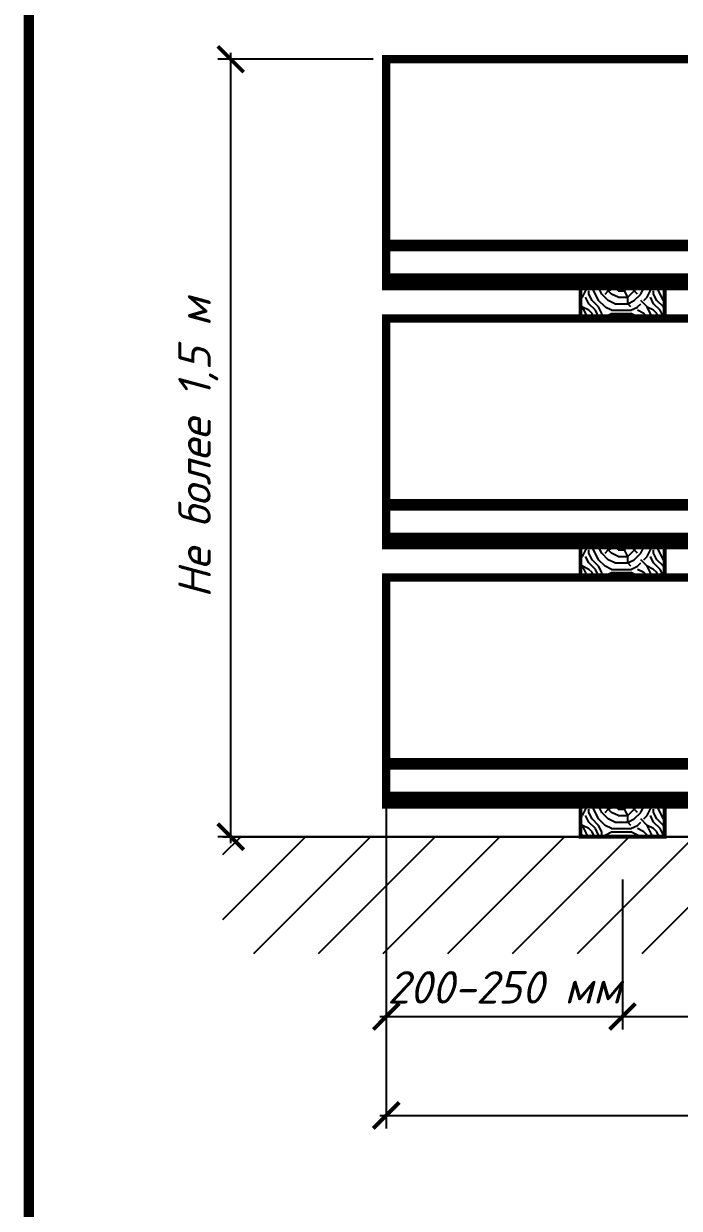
# Model space of a CAD drawing. Header units: millimetres. Extents: x -300689 to 10556, y -104928 to 107291.
# Drawn here: x -20459 to -20408.3, y 28096.1 to 28187.5 of the extents above; entities that cross this region are included whole.
import ezdxf

# ---------------------------------------------------------------- set-up
doc = ezdxf.new("R2010")
doc.units = ezdxf.units.MM
doc.layers.add('линии', color=7, linetype='Continuous')
doc.layers.add('Основная', color=7, linetype='Continuous', lineweight=30)
doc.styles.add('Ариал узк.', font='arial.ttf', dxfattribs={"width": 0.75, "height": 5})
doc.styles.add('стиль2', font='isocpeur.ttf', dxfattribs={"oblique": 15, "height": 2.5})
doc.dimstyles.new('1-1', dxfattribs={"dimscale": 0, "dimtxt": 2.7, "dimasz": 2, "dimexe": 1, "dimexo": 1, "dimgap": 1, "dimtad": 1, "dimdec": 0, "dimzin": 0, "dimdsep": 46, "dimtxsty": 'Ариал узк.', "dimblk1": 'ARCHTICK', "dimblk2": 'ARCHTICK', "dimsah": 1, "dimcen": 3, "dimdle": 0.5, "dimclrd": 256, "dimclre": 256, "dimclrt": 256, "dimadec": 0, "dimazin": 0, "dimtfac": 1, "dimtdec": 0, "dimtofl": 0, "dimtmove": 1, "dimatfit": 3, "dimldrblk": 'DOTSMALL', "dimfxl": 0, "dimtolj": 1, "dimtzin": 0, "dimarcsym": 0})

# ---------------------------------------------------------------- blocks, each defined once
blk = doc.blocks.new('_ARCHTICK')
at = {"color": 0, "linetype": 'ByBlock', "ltscale": 10, "const_width": 0.15}
blk.add_lwpolyline([(-0.5, -0.5), (0.5, 0.5)], dxfattribs=at)
blk = doc.blocks.new('*D101')
at = {"layer": 'Defpoints', "color": 0, "linetype": 'ByBlock', "ltscale": 0.25}
for p in [(-20430.955, 28110.937), (-20301.455, 28110.937), (-20301.455, 28103.305)]:
    blk.add_point(p, dxfattribs=at)
at = {"layer": 'линии', "linetype": 'ByBlock', "lineweight": -2, "ltscale": 0.25}
for p, q in [((-20430.955, 28109.937), (-20430.955, 28102.305)), ((-20301.455, 28109.937), (-20301.455, 28102.305)), ((-20431.455, 28103.305), (-20300.955, 28103.305))]:
    blk.add_line(p, q, dxfattribs=at)
at = {"layer": 'линии', "linetype": 'ByBlock', "lineweight": -2, "ltscale": 0.25, "xscale": 2, "yscale": 2, "zscale": 2, "rotation": 180}
blk.add_blockref('_ARCHTICK', (-20430.955, 28103.305), dxfattribs=at)
at = {"layer": 'линии', "linetype": 'ByBlock', "lineweight": -2, "ltscale": 0.25, "xscale": 2, "yscale": 2, "zscale": 2}
blk.add_blockref('_ARCHTICK', (-20301.455, 28103.305), dxfattribs=at)
at = {"layer": 'линии', "linetype": 'ByBlock', "ltscale": 0.25, "insert": (-20366.205, 28105.555), "char_height": 2.5, "attachment_point": 5, "style": 'стиль2'}
blk.add_mtext('\\A1;L', dxfattribs=at)
blk = doc.blocks.new('_DotSmall')
at = {"color": 0, "linetype": 'ByBlock', "const_width": 0.5}
blk.add_lwpolyline([(-0.0625, 0, 1), (0.0625, 0, 1)], format="xyb", close=True, dxfattribs=at)
blk = doc.blocks.new('*D104')
at = {"layer": 'Defpoints', "color": 0, "linetype": 'ByBlock', "ltscale": 0.25}
for p in [(-20442.967, 28184.809), (-20430.955, 28184.809), (-20441.462, 28124.809)]:
    blk.add_point(p, dxfattribs=at)
at = {"layer": 'линии', "linetype": 'ByBlock', "lineweight": -2, "ltscale": 0.25}
for p, q in [((-20442.967, 28124.309), (-20442.967, 28185.309)), ((-20431.955, 28184.809), (-20443.967, 28184.809)), ((-20442.462, 28124.809), (-20443.967, 28124.809))]:
    blk.add_line(p, q, dxfattribs=at)
at = {"layer": 'линии', "linetype": 'ByBlock', "lineweight": -2, "ltscale": 0.25, "xscale": 2, "yscale": 2, "zscale": 2}
for p, rotation in [((-20442.967, 28184.809), 90), ((-20442.967, 28124.809), 270)]:
    blk.add_blockref('_ARCHTICK', p, dxfattribs=dict(at, rotation=rotation))
at = {"layer": 'линии', "linetype": 'ByBlock', "ltscale": 0.25, "insert": (-20445.467, 28154.809), "char_height": 2.5, "attachment_point": 5, "rotation": 90, "style": 'стиль2'}
blk.add_mtext('\\A1;Не более 1,5 м', dxfattribs=at)
blk = doc.blocks.new('*D103')
at = {"layer": 'Defpoints', "color": 0, "linetype": 'ByBlock', "ltscale": 0.25}
for p in [(-20430.955, 28129.809), (-20412.705, 28122.509), (-20412.705, 28110.937)]:
    blk.add_point(p, dxfattribs=at)
at = {"layer": 'линии', "linetype": 'ByBlock', "lineweight": -2, "ltscale": 0.25}
for p, q in [((-20430.955, 28128.809), (-20430.955, 28109.937)), ((-20412.705, 28121.509), (-20412.705, 28109.937)), ((-20431.455, 28110.937), (-20412.205, 28110.937))]:
    blk.add_line(p, q, dxfattribs=at)
at = {"layer": 'линии', "linetype": 'ByBlock', "lineweight": -2, "ltscale": 0.25, "xscale": 2, "yscale": 2, "zscale": 2, "rotation": 180}
blk.add_blockref('_ARCHTICK', (-20430.955, 28110.937), dxfattribs=at)
at = {"layer": 'линии', "linetype": 'ByBlock', "lineweight": -2, "ltscale": 0.25, "xscale": 2, "yscale": 2, "zscale": 2}
blk.add_blockref('_ARCHTICK', (-20412.705, 28110.937), dxfattribs=at)
at = {"layer": 'линии', "linetype": 'ByBlock', "ltscale": 0.25, "insert": (-20421.83, 28113.187), "char_height": 2.5, "attachment_point": 5, "style": 'стиль2'}
blk.add_mtext('\\A1;200-250 мм', dxfattribs=at)
blk = doc.blocks.new('лист')
at = {"const_width": 0.8}
blk.add_lwpolyline([(20, 292), (20, 5)], dxfattribs=at)

msp = doc.modelspace()

# ---------------------------------------------------------------- hatches: boundary and pattern name
at = {"layer": 'линии', "linetype": 'ByBlock', "ltscale": 0.25}
h = msp.add_hatch(dxfattribs=at)
h.set_pattern_fill('TRONCO', color=256, scale=5, style=0, pattern_type=2)
h.set_pattern_definition([(0, (-208.559, 455.1837), (5, 5), [1.5, -3.5]), (0, (-208.559, 455.4337), (5, 5), [1.5, -3.5]), (0, (-208.309, 455.9337), (5, 5), [1, -4]), (0, (-208.059, 456.4337), (5, 5), [0.75, -4.25]), (0, (-208.059, 456.9337), (5, 5), [0.5, -4.5]), (0, (-209.309, 457.4337), (5, 5), [0.25, -1.25, 0.25, -3.25]), (0, (-208.559, 457.6837), (5, 5), [0.25, -2, 0.75, -2]), (0, (-207.559, 457.9337), (5, 5), [0.25, -0.25, 0.25, -4.25]), (0, (-207.809, 458.1837), (5, 5), [0.25, -4.75]), (0, (-208.059, 458.6837), (5, 5), [0.75, -4.25]), (0, (-208.059, 459.1837), (5, 5), [1, -4]), (0, (-208.309, 459.6837), (5, 5), [1.25, -1.5, 0.25, -2]), (90, (-210.309, 456.6837), (-5, 5), [0.25, -0.5, 1.25, -3]), (90, (-210.059, 457.1837), (-5, 5), [0.25, -0.25, 0.75, -3.75]), (90, (-209.809, 459.1837), (-5, 5), [0.5, -4.5]), (90, (-209.559, 457.1837), (-5, 5), [1, -1.5, 0.25, -2.25]), (90, (-209.309, 459.9337), (-5, 5), [0.25, -4.75]), (90, (-209.059, 457.4337), (-5, 5), [0.75, -4.25]), (90, (-208.559, 457.6837), (-5, 5), [0.5, -4.5]), (90, (-208.059, 457.6837), (-5, 5), [0.25, -0.75, 0.75, -3.25]), (90, (-207.809, 457.9337), (-5, 5), [0.25, -4.75]), (90, (-207.559, 456.9337), (-5, 5), [0.7, -4.3]), (90, (-207.309, 455.9337), (-5, 5), [0.5, -4.5]), (90, (-206.809, 457.9337), (-5, 5), [0.25, -4.75]), (90, (-206.309, 457.6837), (-5, 5), [0.75, -4.25]), (90, (-205.809, 457.6837), (-5, 5), [0.75, -4.25]), (45, (-206.5592, 455.6837), (6e-16, 5), [0.35355, -0.35355, 0.35355, -6.0104178]), (45, (-207.5592, 456.9337), (6e-16, 5), [0.7071, -6.3639678]), (45, (-209.5592, 459.4337), (6e-16, 5), [0.7071, -6.3639678]), (45, (-208.5592, 458.1837), (6e-16, 5), [0.7071, -6.3639678]), (45, (-208.3092, 457.1837), (6e-16, 5), [0.7071, -6.3639678]), (45, (-206.8092, 456.1837), (6e-16, 5), [0.7071, -6.3639678]), (45, (-207.3092, 456.4337), (6e-16, 5), [1.06066, -6.0104078]), (45, (-208.8092, 458.6837), (6e-16, 5), [0.35355, -6.7175178]), (45, (-209.0592, 459.1837), (6e-16, 5), [0.35355, -6.7175178]), (45, (-207.0592, 459.1837), (6e-16, 5), [0.35355, -6.7175178]), (45, (-209.0592, 456.6837), (6e-16, 5), [0.35355, -6.7175178]), (45, (-206.3092, 458.4337), (6e-16, 5), [0.35355, -6.7175178]), (45, (-208.0592, 457.9337), (6e-16, 5), [0.35355, -6.7175178]), (45, (-207.5592, 458.4337), (6e-16, 5), [0.35355, -6.7175178]), (135, (-207.8092, 457.4337), (-5, 6e-16), [0.35355, -0.35355, 1.06066, -5.3033078]), (135, (-207.0592, 457.4337), (-5, 6e-16), [0.35355, -6.7175178]), (135, (-207.0592, 455.6837), (-5, 6e-16), [0.35355, -6.7175178]), (135, (-208.0592, 456.9337), (-5, 6e-16), [0.35355, -6.7175178]), (135, (-207.3092, 457.9337), (-5, 6e-16), [0.35355, -6.7175178]), (135, (-208.5592, 456.6837), (-5, 6e-16), [0.35355, -6.7175178]), (135, (-206.5592, 456.6837), (-5, 6e-16), [0.35355, -6.7175178]), (135, (-210.0592, 455.1837), (-5, 6e-16), [0.35355, -6.7175178]), (135, (-209.8092, 455.4337), (-5, 6e-16), [0.7071, -6.3639678]), (135, (-209.5592, 455.6837), (-5, 6e-16), [0.7071, -6.3639678]), (135, (-209.0592, 455.6837), (-5, 6e-16), [0.7071, -6.3639678]), (135, (-208.8092, 456.1837), (-5, 6e-16), [0.7071, -6.3639678]), (135, (-206.8092, 458.1837), (-5, 6e-16), [0.7071, -6.3639678]), (135, (-205.8092, 455.6837), (-5, 6e-16), [0.7071, -6.3639678]), (135, (-205.5592, 459.6837), (-5, 6e-16), [0.7071, -6.3639678]), (135, (-205.5592, 459.1837), (-5, 6e-16), [0.7071, -6.3639678]), (135, (-206.0592, 458.9337), (-5, 6e-16), [0.7071, -6.3639678]), (135, (-209.5592, 458.9337), (-5, 6e-16), [1.06066, -6.0104078]), (135, (-206.3092, 458.4337), (-5, 6e-16), [1.06066, -6.0104078]), (26.565051, (-209.0592, 459.9337), (5, 2e-09), [0.559, -10.6213399]), (26.565051, (-209.0592, 457.4337), (5, 2e-09), [0.559, -10.6213399]), (26.565051, (-208.5592, 458.9337), (5, 2e-09), [0.559, -10.6213399]), (26.565051, (-207.0592, 455.4337), (5, 2e-09), [0.559, -10.6213399]), (26.565051, (-207.3092, 455.9337), (5, 2e-09), [0.559, -10.6213399]), (26.565051, (-208.8092, 456.9337), (5, 2e-09), [0.559, -10.6213399]), (26.565051, (-208.8092, 459.4337), (5, 2e-09), [0.559, -10.6213399]), (26.565051, (-207.3092, 457.9337), (5, 2e-09), [1.118, -10.0623399]), (63.434949, (-207.3092, 458.6837), (3e-10, 5), [0.559, -10.6213399]), (63.434949, (-206.5592, 457.1837), (3e-10, 5), [0.559, -10.6213399]), (63.434949, (-209.0592, 458.1837), (3e-10, 5), [0.559, -10.6213399]), (63.434949, (-210.0592, 458.4337), (3e-10, 5), [0.559, -10.6213399]), (63.434949, (-207.0592, 457.4337), (3e-10, 5), [0.559, -10.6213399]), (63.434949, (-207.5592, 457.4337), (3e-10, 5), [0.559, -10.6213399]), (63.434949, (-209.5592, 458.1837), (3e-10, 5), [1.118, -10.0623399]), (63.434949, (-205.8092, 456.4337), (3e-10, 5), [1.118, -10.0623399]), (63.434949, (-206.3092, 456.6837), (3e-10, 5), [1.118, -10.0623399]), (116.565051, (-210.3092, 455.9337), (-2e-09, 5), [0.559, -10.6213399]), (116.565051, (-210.3092, 458.6837), (-2e-09, 5), [0.559, -10.6213399]), (116.565051, (-209.3092, 455.1837), (-2e-09, 5), [0.559, -10.6213399]), (116.565051, (-209.8092, 459.6837), (-2e-09, 5), [0.559, -10.6213399]), (116.565051, (-209.3092, 456.6837), (-2e-09, 5), [0.559, -10.6213399]), (116.565051, (-208.3092, 457.1837), (-2e-09, 5), [0.559, -10.6213399]), (116.565051, (-207.8092, 458.1837), (-2e-09, 5), [0.559, -10.6213399]), (116.565051, (-210.0592, 456.1837), (1.6e-06, 5.0000008), [0.559, -10.6213399]), (116.565051, (-208.8092, 456.9337), (-2e-09, 5), [0.559, -10.6213399]), (116.565051, (-207.3092, 456.4337), (-2e-09, 5), [0.559, -10.6213399]), (116.565051, (-206.8092, 456.9337), (-2e-09, 5), [0.559, -10.6213399]), (116.565051, (-205.8092, 458.4337), (-2e-09, 5), [0.559, -10.6213399]), (116.565051, (-209.5592, 459.9337), (-2e-09, 5), [0.559, -10.6213399]), (116.565051, (-210.3092, 459.6837), (-2e-09, 5), [1.118, -10.0623399]), (116.565051, (-209.5592, 456.1837), (-2e-09, 5), [1.118, -10.0623399]), (153.434949, (-210.3092, 455.4337), (-5, 3e-10), [0.559, -10.6213399]), (153.434949, (-206.0592, 455.1837), (-5, 3e-10), [0.559, -10.6213399]), (153.434949, (-206.3092, 457.6837), (-5, 3e-10), [0.559, -10.6213399]), (153.434949, (-208.3092, 455.9337), (-5, 3e-10), [0.559, -10.6213399]), (153.434949, (-208.5592, 455.4337), (-5, 3e-10), [0.559, -10.6213399]), (153.434949, (-208.0592, 456.4337), (-5, 3e-10), [0.559, -10.6213399]), (153.434949, (-206.5592, 459.4337), (-5, 3e-10), [0.559, -10.6213399]), (153.434949, (-206.0592, 459.6837), (-5, 3e-10), [1.118, -10.0623399])])
h.paths.add_polyline_path([(-20409.4552, 28167.3089), (-20415.9552, 28167.3089), (-20415.9552, 28164.8089), (-20409.4552, 28164.8089)])
h = msp.add_hatch(dxfattribs=at)
h.set_pattern_fill('TRONCO', color=256, scale=5, style=0, pattern_type=2)
h.set_pattern_definition([(0, (-208.559, 435.1837), (5, 5), [1.5, -3.5]), (0, (-208.559, 435.4337), (5, 5), [1.5, -3.5]), (0, (-208.309, 435.9337), (5, 5), [1, -4]), (0, (-208.059, 436.4337), (5, 5), [0.75, -4.25]), (0, (-208.059, 436.9337), (5, 5), [0.5, -4.5]), (0, (-209.309, 437.4337), (5, 5), [0.25, -1.25, 0.25, -3.25]), (0, (-208.559, 437.6837), (5, 5), [0.25, -2, 0.75, -2]), (0, (-207.559, 437.9337), (5, 5), [0.25, -0.25, 0.25, -4.25]), (0, (-207.809, 438.1837), (5, 5), [0.25, -4.75]), (0, (-208.059, 438.6837), (5, 5), [0.75, -4.25]), (0, (-208.059, 439.1837), (5, 5), [1, -4]), (0, (-208.309, 439.6837), (5, 5), [1.25, -1.5, 0.25, -2]), (90, (-210.309, 436.6837), (-5, 5), [0.25, -0.5, 1.25, -3]), (90, (-210.059, 437.1837), (-5, 5), [0.25, -0.25, 0.75, -3.75]), (90, (-209.809, 439.1837), (-5, 5), [0.5, -4.5]), (90, (-209.559, 437.1837), (-5, 5), [1, -1.5, 0.25, -2.25]), (90, (-209.309, 439.9337), (-5, 5), [0.25, -4.75]), (90, (-209.059, 437.4337), (-5, 5), [0.75, -4.25]), (90, (-208.559, 437.6837), (-5, 5), [0.5, -4.5]), (90, (-208.059, 437.6837), (-5, 5), [0.25, -0.75, 0.75, -3.25]), (90, (-207.809, 437.9337), (-5, 5), [0.25, -4.75]), (90, (-207.559, 436.9337), (-5, 5), [0.7, -4.3]), (90, (-207.309, 435.9337), (-5, 5), [0.5, -4.5]), (90, (-206.809, 437.9337), (-5, 5), [0.25, -4.75]), (90, (-206.309, 437.6837), (-5, 5), [0.75, -4.25]), (90, (-205.809, 437.6837), (-5, 5), [0.75, -4.25]), (45, (-206.5592, 435.6837), (6e-16, 5), [0.35355, -0.35355, 0.35355, -6.0104178]), (45, (-207.5592, 436.9337), (6e-16, 5), [0.7071, -6.3639678]), (45, (-209.5592, 439.4337), (6e-16, 5), [0.7071, -6.3639678]), (45, (-208.5592, 438.1837), (6e-16, 5), [0.7071, -6.3639678]), (45, (-208.3092, 437.1837), (6e-16, 5), [0.7071, -6.3639678]), (45, (-206.8092, 436.1837), (6e-16, 5), [0.7071, -6.3639678]), (45, (-207.3092, 436.4337), (6e-16, 5), [1.06066, -6.0104078]), (45, (-208.8092, 438.6837), (6e-16, 5), [0.35355, -6.7175178]), (45, (-209.0592, 439.1837), (6e-16, 5), [0.35355, -6.7175178]), (45, (-207.0592, 439.1837), (6e-16, 5), [0.35355, -6.7175178]), (45, (-209.0592, 436.6837), (6e-16, 5), [0.35355, -6.7175178]), (45, (-206.3092, 438.4337), (6e-16, 5), [0.35355, -6.7175178]), (45, (-208.0592, 437.9337), (6e-16, 5), [0.35355, -6.7175178]), (45, (-207.5592, 438.4337), (6e-16, 5), [0.35355, -6.7175178]), (135, (-207.8092, 437.4337), (-5, 6e-16), [0.35355, -0.35355, 1.06066, -5.3033078]), (135, (-207.0592, 437.4337), (-5, 6e-16), [0.35355, -6.7175178]), (135, (-207.0592, 435.6837), (-5, 6e-16), [0.35355, -6.7175178]), (135, (-208.0592, 436.9337), (-5, 6e-16), [0.35355, -6.7175178]), (135, (-207.3092, 437.9337), (-5, 6e-16), [0.35355, -6.7175178]), (135, (-208.5592, 436.6837), (-5, 6e-16), [0.35355, -6.7175178]), (135, (-206.5592, 436.6837), (-5, 6e-16), [0.35355, -6.7175178]), (135, (-210.0592, 435.1837), (-5, 6e-16), [0.35355, -6.7175178]), (135, (-209.8092, 435.4337), (-5, 6e-16), [0.7071, -6.3639678]), (135, (-209.5592, 435.6837), (-5, 6e-16), [0.7071, -6.3639678]), (135, (-209.0592, 435.6837), (-5, 6e-16), [0.7071, -6.3639678]), (135, (-208.8092, 436.1837), (-5, 6e-16), [0.7071, -6.3639678]), (135, (-206.8092, 438.1837), (-5, 6e-16), [0.7071, -6.3639678]), (135, (-205.8092, 435.6837), (-5, 6e-16), [0.7071, -6.3639678]), (135, (-205.5592, 439.6837), (-5, 6e-16), [0.7071, -6.3639678]), (135, (-205.5592, 439.1837), (-5, 6e-16), [0.7071, -6.3639678]), (135, (-206.0592, 438.9337), (-5, 6e-16), [0.7071, -6.3639678]), (135, (-209.5592, 438.9337), (-5, 6e-16), [1.06066, -6.0104078]), (135, (-206.3092, 438.4337), (-5, 6e-16), [1.06066, -6.0104078]), (26.565051, (-209.0592, 439.9337), (5, 2e-09), [0.559, -10.6213399]), (26.565051, (-209.0592, 437.4337), (5, 2e-09), [0.559, -10.6213399]), (26.565051, (-208.5592, 438.9337), (5, 2e-09), [0.559, -10.6213399]), (26.565051, (-207.0592, 435.4337), (5, 2e-09), [0.559, -10.6213399]), (26.565051, (-207.3092, 435.9337), (5, 2e-09), [0.559, -10.6213399]), (26.565051, (-208.8092, 436.9337), (5, 2e-09), [0.559, -10.6213399]), (26.565051, (-208.8092, 439.4337), (5, 2e-09), [0.559, -10.6213399]), (26.565051, (-207.3092, 437.9337), (5, 2e-09), [1.118, -10.0623399]), (63.434949, (-207.3092, 438.6837), (3e-10, 5), [0.559, -10.6213399]), (63.434949, (-206.5592, 437.1837), (3e-10, 5), [0.559, -10.6213399]), (63.434949, (-209.0592, 438.1837), (3e-10, 5), [0.559, -10.6213399]), (63.434949, (-210.0592, 438.4337), (3e-10, 5), [0.559, -10.6213399]), (63.434949, (-207.0592, 437.4337), (3e-10, 5), [0.559, -10.6213399]), (63.434949, (-207.5592, 437.4337), (3e-10, 5), [0.559, -10.6213399]), (63.434949, (-209.5592, 438.1837), (3e-10, 5), [1.118, -10.0623399]), (63.434949, (-205.8092, 436.4337), (3e-10, 5), [1.118, -10.0623399]), (63.434949, (-206.3092, 436.6837), (3e-10, 5), [1.118, -10.0623399]), (116.565051, (-210.3092, 435.9337), (-2e-09, 5), [0.559, -10.6213399]), (116.565051, (-210.3092, 438.6837), (-2e-09, 5), [0.559, -10.6213399]), (116.565051, (-209.3092, 435.1837), (-2e-09, 5), [0.559, -10.6213399]), (116.565051, (-209.8092, 439.6837), (-2e-09, 5), [0.559, -10.6213399]), (116.565051, (-209.3092, 436.6837), (-2e-09, 5), [0.559, -10.6213399]), (116.565051, (-208.3092, 437.1837), (-2e-09, 5), [0.559, -10.6213399]), (116.565051, (-207.8092, 438.1837), (-2e-09, 5), [0.559, -10.6213399]), (116.565051, (-210.0592, 436.1837), (1.6e-06, 5.0000008), [0.559, -10.6213399]), (116.565051, (-208.8092, 436.9337), (-2e-09, 5), [0.559, -10.6213399]), (116.565051, (-207.3092, 436.4337), (-2e-09, 5), [0.559, -10.6213399]), (116.565051, (-206.8092, 436.9337), (-2e-09, 5), [0.559, -10.6213399]), (116.565051, (-205.8092, 438.4337), (-2e-09, 5), [0.559, -10.6213399]), (116.565051, (-209.5592, 439.9337), (-2e-09, 5), [0.559, -10.6213399]), (116.565051, (-210.3092, 439.6837), (-2e-09, 5), [1.118, -10.0623399]), (116.565051, (-209.5592, 436.1837), (-2e-09, 5), [1.118, -10.0623399]), (153.434949, (-210.3092, 435.4337), (-5, 3e-10), [0.559, -10.6213399]), (153.434949, (-206.0592, 435.1837), (-5, 3e-10), [0.559, -10.6213399]), (153.434949, (-206.3092, 437.6837), (-5, 3e-10), [0.559, -10.6213399]), (153.434949, (-208.3092, 435.9337), (-5, 3e-10), [0.559, -10.6213399]), (153.434949, (-208.5592, 435.4337), (-5, 3e-10), [0.559, -10.6213399]), (153.434949, (-208.0592, 436.4337), (-5, 3e-10), [0.559, -10.6213399]), (153.434949, (-206.5592, 439.4337), (-5, 3e-10), [0.559, -10.6213399]), (153.434949, (-206.0592, 439.6837), (-5, 3e-10), [1.118, -10.0623399])])
h.paths.add_polyline_path([(-20409.4552, 28144.8089), (-20409.4552, 28147.3089), (-20415.9552, 28147.3089), (-20415.9552, 28144.8089)])
h = msp.add_hatch(dxfattribs=at)
h.set_pattern_fill('TRONCO', color=256, scale=5, style=0, pattern_type=2)
h.set_pattern_definition([(0, (-208.559, 415.1837), (5, 5), [1.5, -3.5]), (0, (-208.559, 415.4337), (5, 5), [1.5, -3.5]), (0, (-208.309, 415.9337), (5, 5), [1, -4]), (0, (-208.059, 416.4337), (5, 5), [0.75, -4.25]), (0, (-208.059, 416.9337), (5, 5), [0.5, -4.5]), (0, (-209.309, 417.4337), (5, 5), [0.25, -1.25, 0.25, -3.25]), (0, (-208.559, 417.6837), (5, 5), [0.25, -2, 0.75, -2]), (0, (-207.559, 417.9337), (5, 5), [0.25, -0.25, 0.25, -4.25]), (0, (-207.809, 418.1837), (5, 5), [0.25, -4.75]), (0, (-208.059, 418.6837), (5, 5), [0.75, -4.25]), (0, (-208.059, 419.1837), (5, 5), [1, -4]), (0, (-208.309, 419.6837), (5, 5), [1.25, -1.5, 0.25, -2]), (90, (-210.309, 416.6837), (-5, 5), [0.25, -0.5, 1.25, -3]), (90, (-210.059, 417.1837), (-5, 5), [0.25, -0.25, 0.75, -3.75]), (90, (-209.809, 419.1837), (-5, 5), [0.5, -4.5]), (90, (-209.559, 417.1837), (-5, 5), [1, -1.5, 0.25, -2.25]), (90, (-209.309, 419.9337), (-5, 5), [0.25, -4.75]), (90, (-209.059, 417.4337), (-5, 5), [0.75, -4.25]), (90, (-208.559, 417.6837), (-5, 5), [0.5, -4.5]), (90, (-208.059, 417.6837), (-5, 5), [0.25, -0.75, 0.75, -3.25]), (90, (-207.809, 417.9337), (-5, 5), [0.25, -4.75]), (90, (-207.559, 416.9337), (-5, 5), [0.7, -4.3]), (90, (-207.309, 415.9337), (-5, 5), [0.5, -4.5]), (90, (-206.809, 417.9337), (-5, 5), [0.25, -4.75]), (90, (-206.309, 417.6837), (-5, 5), [0.75, -4.25]), (90, (-205.809, 417.6837), (-5, 5), [0.75, -4.25]), (45, (-206.5592, 415.6837), (6e-16, 5), [0.35355, -0.35355, 0.35355, -6.0104178]), (45, (-207.5592, 416.9337), (6e-16, 5), [0.7071, -6.3639678]), (45, (-209.5592, 419.4337), (6e-16, 5), [0.7071, -6.3639678]), (45, (-208.5592, 418.1837), (6e-16, 5), [0.7071, -6.3639678]), (45, (-208.3092, 417.1837), (6e-16, 5), [0.7071, -6.3639678]), (45, (-206.8092, 416.1837), (6e-16, 5), [0.7071, -6.3639678]), (45, (-207.3092, 416.4337), (6e-16, 5), [1.06066, -6.0104078]), (45, (-208.8092, 418.6837), (6e-16, 5), [0.35355, -6.7175178]), (45, (-209.0592, 419.1837), (6e-16, 5), [0.35355, -6.7175178]), (45, (-207.0592, 419.1837), (6e-16, 5), [0.35355, -6.7175178]), (45, (-209.0592, 416.6837), (6e-16, 5), [0.35355, -6.7175178]), (45, (-206.3092, 418.4337), (6e-16, 5), [0.35355, -6.7175178]), (45, (-208.0592, 417.9337), (6e-16, 5), [0.35355, -6.7175178]), (45, (-207.5592, 418.4337), (6e-16, 5), [0.35355, -6.7175178]), (135, (-207.8092, 417.4337), (-5, 6e-16), [0.35355, -0.35355, 1.06066, -5.3033078]), (135, (-207.0592, 417.4337), (-5, 6e-16), [0.35355, -6.7175178]), (135, (-207.0592, 415.6837), (-5, 6e-16), [0.35355, -6.7175178]), (135, (-208.0592, 416.9337), (-5, 6e-16), [0.35355, -6.7175178]), (135, (-207.3092, 417.9337), (-5, 6e-16), [0.35355, -6.7175178]), (135, (-208.5592, 416.6837), (-5, 6e-16), [0.35355, -6.7175178]), (135, (-206.5592, 416.6837), (-5, 6e-16), [0.35355, -6.7175178]), (135, (-210.0592, 415.1837), (-5, 6e-16), [0.35355, -6.7175178]), (135, (-209.8092, 415.4337), (-5, 6e-16), [0.7071, -6.3639678]), (135, (-209.5592, 415.6837), (-5, 6e-16), [0.7071, -6.3639678]), (135, (-209.0592, 415.6837), (-5, 6e-16), [0.7071, -6.3639678]), (135, (-208.8092, 416.1837), (-5, 6e-16), [0.7071, -6.3639678]), (135, (-206.8092, 418.1837), (-5, 6e-16), [0.7071, -6.3639678]), (135, (-205.8092, 415.6837), (-5, 6e-16), [0.7071, -6.3639678]), (135, (-205.5592, 419.6837), (-5, 6e-16), [0.7071, -6.3639678]), (135, (-205.5592, 419.1837), (-5, 6e-16), [0.7071, -6.3639678]), (135, (-206.0592, 418.9337), (-5, 6e-16), [0.7071, -6.3639678]), (135, (-209.5592, 418.9337), (-5, 6e-16), [1.06066, -6.0104078]), (135, (-206.3092, 418.4337), (-5, 6e-16), [1.06066, -6.0104078]), (26.565051, (-209.0592, 419.9337), (5, 2e-09), [0.559, -10.6213399]), (26.565051, (-209.0592, 417.4337), (5, 2e-09), [0.559, -10.6213399]), (26.565051, (-208.5592, 418.9337), (5, 2e-09), [0.559, -10.6213399]), (26.565051, (-207.0592, 415.4337), (5, 2e-09), [0.559, -10.6213399]), (26.565051, (-207.3092, 415.9337), (5, 2e-09), [0.559, -10.6213399]), (26.565051, (-208.8092, 416.9337), (5, 2e-09), [0.559, -10.6213399]), (26.565051, (-208.8092, 419.4337), (5, 2e-09), [0.559, -10.6213399]), (26.565051, (-207.3092, 417.9337), (5, 2e-09), [1.118, -10.0623399]), (63.434949, (-207.3092, 418.6837), (3e-10, 5), [0.559, -10.6213399]), (63.434949, (-206.5592, 417.1837), (3e-10, 5), [0.559, -10.6213399]), (63.434949, (-209.0592, 418.1837), (3e-10, 5), [0.559, -10.6213399]), (63.434949, (-210.0592, 418.4337), (3e-10, 5), [0.559, -10.6213399]), (63.434949, (-207.0592, 417.4337), (3e-10, 5), [0.559, -10.6213399]), (63.434949, (-207.5592, 417.4337), (3e-10, 5), [0.559, -10.6213399]), (63.434949, (-209.5592, 418.1837), (3e-10, 5), [1.118, -10.0623399]), (63.434949, (-205.8092, 416.4337), (3e-10, 5), [1.118, -10.0623399]), (63.434949, (-206.3092, 416.6837), (3e-10, 5), [1.118, -10.0623399]), (116.565051, (-210.3092, 415.9337), (-2e-09, 5), [0.559, -10.6213399]), (116.565051, (-210.3092, 418.6837), (-2e-09, 5), [0.559, -10.6213399]), (116.565051, (-209.3092, 415.1837), (-2e-09, 5), [0.559, -10.6213399]), (116.565051, (-209.8092, 419.6837), (-2e-09, 5), [0.559, -10.6213399]), (116.565051, (-209.3092, 416.6837), (-2e-09, 5), [0.559, -10.6213399]), (116.565051, (-208.3092, 417.1837), (-2e-09, 5), [0.559, -10.6213399]), (116.565051, (-207.8092, 418.1837), (-2e-09, 5), [0.559, -10.6213399]), (116.565051, (-210.0592, 416.1837), (1.6e-06, 5.0000008), [0.559, -10.6213399]), (116.565051, (-208.8092, 416.9337), (-2e-09, 5), [0.559, -10.6213399]), (116.565051, (-207.3092, 416.4337), (-2e-09, 5), [0.559, -10.6213399]), (116.565051, (-206.8092, 416.9337), (-2e-09, 5), [0.559, -10.6213399]), (116.565051, (-205.8092, 418.4337), (-2e-09, 5), [0.559, -10.6213399]), (116.565051, (-209.5592, 419.9337), (-2e-09, 5), [0.559, -10.6213399]), (116.565051, (-210.3092, 419.6837), (-2e-09, 5), [1.118, -10.0623399]), (116.565051, (-209.5592, 416.1837), (-2e-09, 5), [1.118, -10.0623399]), (153.434949, (-210.3092, 415.4337), (-5, 3e-10), [0.559, -10.6213399]), (153.434949, (-206.0592, 415.1837), (-5, 3e-10), [0.559, -10.6213399]), (153.434949, (-206.3092, 417.6837), (-5, 3e-10), [0.559, -10.6213399]), (153.434949, (-208.3092, 415.9337), (-5, 3e-10), [0.559, -10.6213399]), (153.434949, (-208.5592, 415.4337), (-5, 3e-10), [0.559, -10.6213399]), (153.434949, (-208.0592, 416.4337), (-5, 3e-10), [0.559, -10.6213399]), (153.434949, (-206.5592, 419.4337), (-5, 3e-10), [0.559, -10.6213399]), (153.434949, (-206.0592, 419.6837), (-5, 3e-10), [1.118, -10.0623399])])
h.paths.add_polyline_path([(-20409.4552, 28124.8089), (-20409.4552, 28127.3089), (-20415.9552, 28127.3089), (-20415.9552, 28124.8089)])
h = msp.add_hatch(dxfattribs=at)
h.set_pattern_fill('JIS_WOOD', color=256, scale=5, style=0)
h.set_pattern_definition([(45, (-210.3092, 436.6837), (-2.5, 2.5), [])])
h.paths.add_polyline_path([(-20443.5637, 28115.799), (-20288.8467, 28115.799), (-20288.8467, 28124.8089), (-20443.5637, 28124.8089)])

# ---------------------------------------------------------------- linework, layer by layer
for p, q in [((-20430.9552, 28147.3089), (-20412.7052, 28147.3089)), ((-20430.9552, 28147.3089), (-20415.9552, 28147.3089)), ((-20412.7052, 28110.9366), (-20310.0375, 28110.9366))]:
    msp.add_line(p, q, dxfattribs=at)
for points, const_width in [([(-20430.9552, 28184.8089), (-20301.4552, 28184.8089), (-20301.4552, 28167.3089), (-20430.9552, 28167.3089), (-20430.9552, 28167.9488), (-20301.4552, 28167.9488), (-20301.4552, 28170.3056), (-20430.9552, 28170.3056), (-20430.9552, 28170.5556), (-20301.4552, 28170.5556), (-20430.9552, 28170.5556), (-20430.9552, 28167.3089), (-20430.9552, 28184.8089)], 0.65), ([(-20415.9552, 28167.3089), (-20409.4552, 28167.3089), (-20409.4552, 28164.8089), (-20415.9552, 28164.8089), (-20415.9552, 28167.3089)], 0.3), ([(-20430.9552, 28164.8089), (-20301.4552, 28164.8089), (-20301.4552, 28147.3089), (-20430.9552, 28147.3089), (-20430.9552, 28147.9488), (-20301.4552, 28147.9488), (-20301.4552, 28150.3056), (-20430.9552, 28150.3056), (-20430.9552, 28150.5556), (-20301.4552, 28150.5556), (-20430.9552, 28150.5556), (-20430.9552, 28147.3089), (-20430.9552, 28164.8089)], 0.65), ([(-20415.9552, 28147.3089), (-20409.4552, 28147.3089), (-20409.4552, 28144.8089), (-20415.9552, 28144.8089), (-20415.9552, 28147.3089)], 0.3), ([(-20430.9552, 28144.8089), (-20301.4552, 28144.8089), (-20301.4552, 28127.3089), (-20430.9552, 28127.3089), (-20430.9552, 28127.9488), (-20301.4552, 28127.9488), (-20301.4552, 28130.3056), (-20430.9552, 28130.3056), (-20430.9552, 28130.5556), (-20301.4552, 28130.5556), (-20430.9552, 28130.5556), (-20430.9552, 28127.3089), (-20430.9552, 28144.8089)], 0.65), ([(-20415.9552, 28127.3089), (-20409.4552, 28127.3089), (-20409.4552, 28124.8089), (-20415.9552, 28124.8089), (-20415.9552, 28127.3089)], 0.3)]:
    msp.add_lwpolyline(points, dxfattribs=dict(at, const_width=const_width))
at = {"layer": 'Основная', "linetype": 'ByBlock', "ltscale": 0.25}
msp.add_line((-20288.8467, 28124.8089), (-20443.5637, 28124.8089), dxfattribs=at)

# ---------------------------------------------------------------- block references
msp.add_blockref('лист', (-20478.5565, 27928.4581))

# ---------------------------------------------------------------- dimensions: what is measured, and where the dimension line sits
at = {"layer": 'линии', "linetype": 'ByBlock', "ltscale": 0.25}
dim = msp.add_linear_dim(base=(-20442.9674, 28184.8089), p1=(-20441.4618, 28124.8089), p2=(-20430.9552, 28184.8089), angle=90, text='Не более 1,5 м', dimstyle='1-1', override={"dimscale": 1, "dimtxsty": 'стиль2'}, dxfattribs=at)
dim.commit()
dim.dimension.update_dxf_attribs({"geometry": '*D104', "text_midpoint": (-20445.4674, 28154.8089)})
dim = msp.add_linear_dim(base=(-20412.7052, 28110.9366), p1=(-20430.9552, 28129.8089), p2=(-20412.7052, 28122.5089), text='200-250 мм', dimstyle='1-1', override={"dimscale": 1, "dimtxsty": 'стиль2'}, dxfattribs=at)
dim.commit()
dim.dimension.update_dxf_attribs({"geometry": '*D103', "text_midpoint": (-20421.8302, 28110.9366), "dimtype": 160})
dim = msp.add_linear_dim(base=(-20301.4552, 28103.3055), p1=(-20430.9552, 28110.9366), p2=(-20301.4552, 28110.9366), text='L', dimstyle='1-1', override={"dimscale": 1, "dimtxsty": 'стиль2'}, dxfattribs=at)
dim.commit()
dim.dimension.update_dxf_attribs({"geometry": '*D101', "text_midpoint": (-20366.2052, 28105.5555)})

doc.saveas('drawing.dxf')
